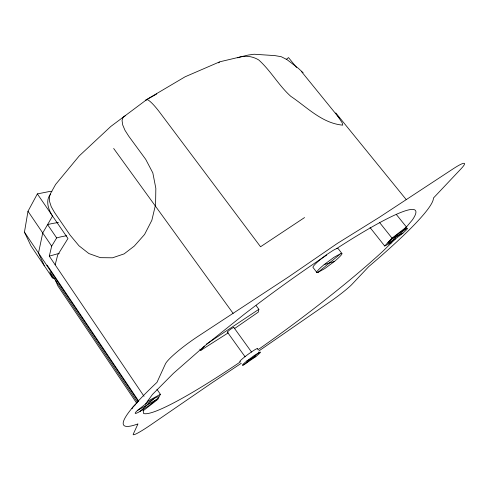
<?xml version="1.0" encoding="UTF-8"?>
<svg xmlns="http://www.w3.org/2000/svg" width="489" height="489" viewBox="0 0 489 489"><rect width="100%" height="100%" fill="white"/><g stroke="black" fill="none" stroke-linecap="round" stroke-linejoin="round"><path stroke-width="0.73" d="M55.245 278.889L52.482 277.893L30.923 245.82L24.45 232.147L27.989 211.266L37.353 193.907L48.888 191.621L51.883 191.456M256.163 305.631L258.864 309.311L258.253 312.159L234.408 328.651M138.356 401.518L47.182 266.047L47.146 265.16L138.589 400.98M144.047 396.304L49.297 256.144L51.681 246.144L56.663 237.923A73.167 22.292 -32.3 0 1 66.693 235.79M55.159 264.818L57.69 255.001L67.977 238.51L37.353 193.907M156.957 389.275L160.392 394.305L157.874 399.305L143.191 410.766M145.477 404.103L152.427 394.489L173.381 373.382L204.867 345.784L244.323 314.201A169.891 18.753 -36.5 0 1 326.713 255.081M404.055 229.824L412.337 219.983A169.891 18.753 -36.5 0 0 336.542 248.638M204.402 346.145L200.704 350.411L199.824 349.164M370.032 227.513L384.69 246.004L392.037 238.143L406.426 227.006L396.396 214.555M395.393 238.98L382.887 251.218A169.891 18.753 -36.5 0 1 257.874 349.831M140.056 411.39L153.931 398.614A14.254 1.601 -35.3 0 1 156.193 399.782L148.632 405.784L140.056 411.39A14.254 1.601 -35.3 0 1 137.409 410.491L145.16 404.324L153.931 398.614M50.587 194.072C45.153 200.459 48.411 209.812 52.549 216.04L42.732 232.966L38.497 253.021L44.34 265.784M389.482 242.801L405.937 228.736A12.329 1.216 -37.4 0 1 402.936 233.1L395.638 238.809L389.482 242.801A12.329 1.216 -37.4 0 1 392.215 238.626L399.69 232.77L405.937 228.736M317.899 272.434L341.004 253.443L334.018 257.293L324.195 264.586A15.758 1.925 -37.1 0 0 317.899 272.434L324.873 268.528L334.366 261.481A15.758 1.925 -37.1 0 0 341.004 253.443M243.65 364.947L259.262 352.441A11.174 0.972 -36.2 0 1 255.906 356.505L243.65 364.947A11.174 0.972 -36.2 0 1 246.823 360.998L253.754 355.858L259.262 352.441M258.773 351.035L330.301 301.579A21.271 1.87 -36.8 0 0 352.19 284.127L368.743 266.591A192.324 21.339 -36.5 0 0 433.419 198.063L460.907 168.943A30.092 3.454 -38.1 0 0 453.107 168.858L378.963 217.544L337.367 243.406L288.638 276.853L198.082 336.31A33.912 4.701 -35.7 0 0 165.416 363.926L156.981 382.349A192.324 21.339 -36.5 0 0 137.953 423.914L133.252 434.171A23.93 2.249 -35.4 0 0 150.551 425.027L212.397 382.551L241.297 363.266M125.569 115.526L123.045 117.299L122.054 120.496L122.696 124.915L124.964 130.27L128.723 136.168L145.728 159.377L152.825 172.898L155.838 188.326L155.588 204.53L151.853 220.288L144.579 234.463L134.322 246.053L124.12 253.883L112.537 257.801L100.398 257.666L88.876 253.546L78.973 245.778L70.098 235.111L54.572 212.544L51.247 206.719L49.475 201.26L49.358 196.547L50.874 192.917L55.593 184.469L79.212 155.93L110.881 126.394L147.501 99.022L185.117 76.785L219.757 61.81L248.223 55.061L254.072 54.236L274.922 55.612L281.212 56.706L286.951 59.579L298.486 68.429L303.131 72.751M206.419 344.128L258.864 309.311M228.112 332.93L200.955 350.258M218.308 62.861L219.555 62.109M304.555 217.562L260.545 246.762L159.976 112.684A29.774 5 57 0 0 146.572 99.481L145.728 100.214L156.767 93.949M137.409 410.491L156.193 399.782M147.464 401.359L160.392 394.305M392.215 238.626L402.936 233.1M246.823 360.998L255.906 356.505M384.69 246.004L391.652 242.642M237.66 57.849C244.537 55.104 252.526 56.113 258.785 59.994C270.827 70.807 278.681 85.465 290.772 96.309C307.135 107.262 322.129 123.32 342.74 125.147L342.208 122.904L335.784 112.928L406.286 199.671M324.195 264.586L334.366 261.481M49.297 256.144L59.218 253.345M301.297 71.345L339.666 118.57M296.523 67.445L288.516 57.586A74.469 22.708 -40 0 0 286.224 59.493M379.684 222.654L392.037 238.143M341.872 253.406L338.027 248.455A15.727 2.035 -37.1 0 0 333.058 250.429L326.878 254.494A15.727 2.035 -37.1 0 0 313.143 267.593L316.927 272.556M113.662 148.467L233.131 313.4M233.883 327.544L251.603 352.123M227.416 332.178L245.105 356.817M56.663 237.923L47.574 224.61A72.855 23.435 -32 0 1 58.448 222.605M27.989 211.266L51.681 246.144M24.45 232.147L47.023 265.686M137.653 402.533L49.817 271.939L52.482 277.893M136.841 403.401L57.94 286.016L55.41 280.252M143.008 409.593L143.625 413.498A169.891 18.753 -36.5 0 0 240.319 361.909M227.911 332.141A3.985 0.513 -36.1 0 1 230.117 329.61A3.985 0.513 -36.1 0 1 233.797 327.771M257.495 349.128A11.155 1.027 -36.2 0 0 253.302 350.717L248.736 353.847A11.155 1.027 -36.2 0 0 240.117 361.695M132.238 408.731A14.236 1.687 -35.2 0 1 135.789 404.421"/></g></svg>
